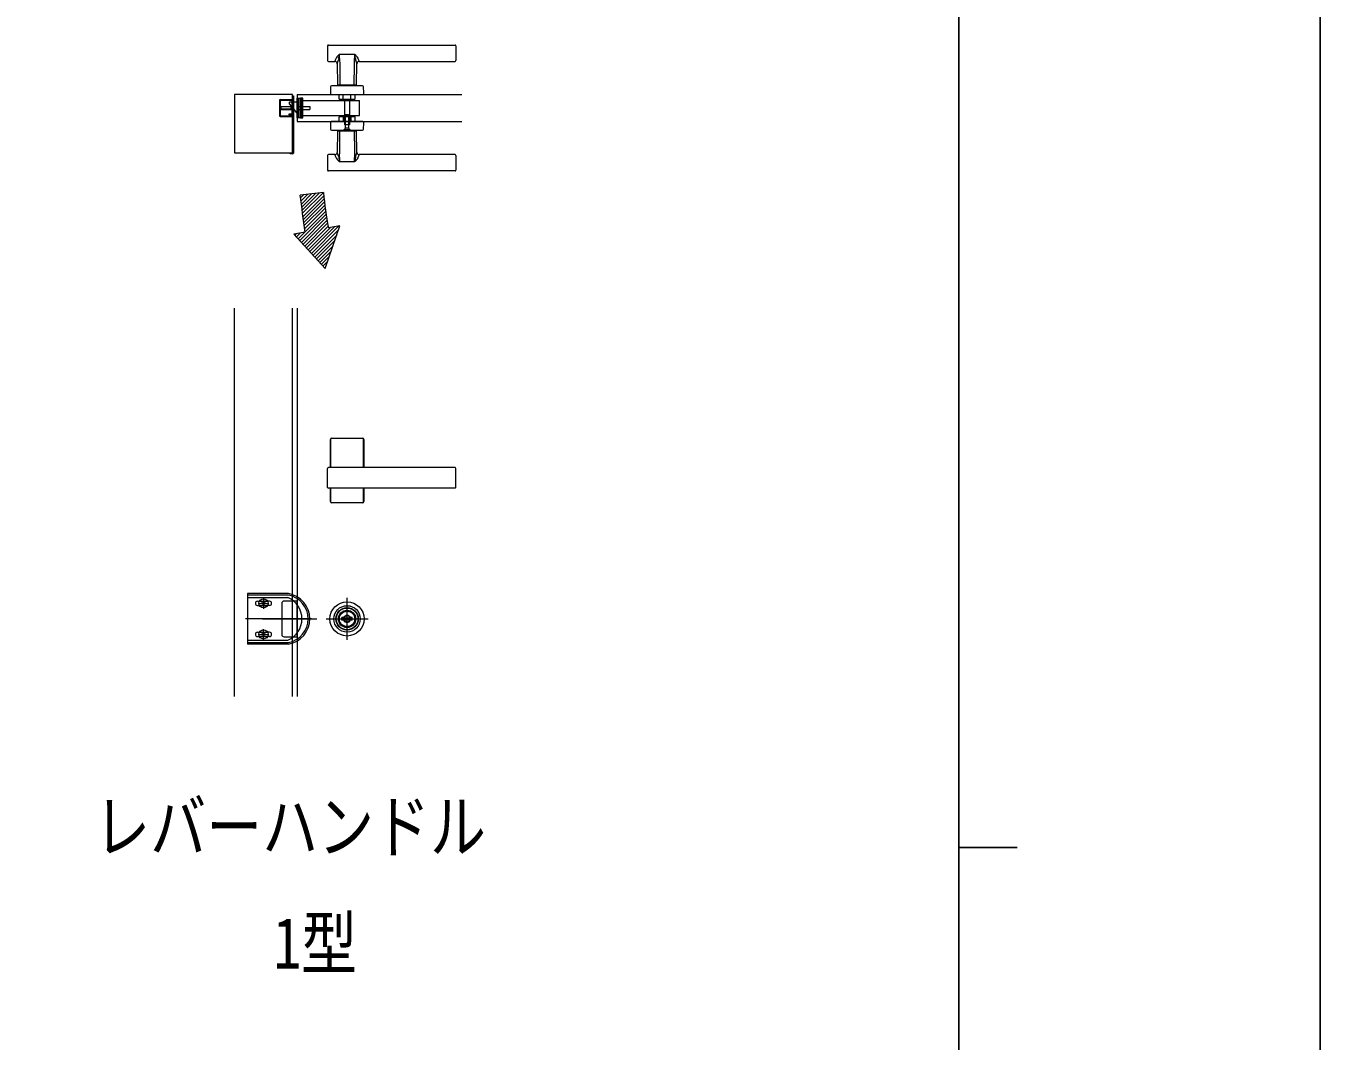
# Model space of a CAD drawing. Units: millimetres, scale not verified. Extents: x -6308 to 6308, y -4455 to 4455.
# Drawn here: x 4642 to 6308, y -62 to 1245 of the extents above; entities that cross this region are included whole.
import ezdxf
from ezdxf.enums import TextEntityAlignment as Align

# ---------------------------------------------------------------- set-up
doc = ezdxf.new("R2010")
doc.units = ezdxf.units.MM
doc.header["$LTSCALE"] = 20
doc.layers.add('0-2_USER1', color=3, linetype='Continuous')
doc.layers.add('0-7_YKK_ZWAK', color=7, linetype='Continuous')
doc.layers.add('0-5_YKK_A1', color=4, linetype='Continuous', lineweight=18)
doc.styles.add('ＭＳ ゴシック', font='')
doc.styles.get('ＭＳ ゴシック').set_extended_font_data('MS Gothic')

msp = doc.modelspace()

# ---------------------------------------------------------------- linework, layer by layer
at = {"layer": '0-5_YKK_A1'}
for p, q in [((5030.53, 1219), (5030.53, 1209.5)), ((5031.53, 1220), (5194.53, 1220)), ((5195.53, 1219), (5195.53, 1209.5)), ((5030.53, 1209.5), (5030.53, 1200)), ((5031.53, 1199), (5039.9, 1199)), ((5042.35, 1204.3), (5041.65, 1202.97)), ((5044.75, 1202.63), (5044.53, 1200.9)), ((5045.97, 1208.41), (5065.09, 1208.41)), ((5066.31, 1202.63), (5066.53, 1200.9)), ((5068.71, 1204.29), (5069.41, 1202.97)), ((5071.15, 1199), (5194.53, 1199)), ((5195.53, 1209.5), (5195.53, 1200)), ((5042.9, 1196.05), (5043.37, 1169.29)), ((5067.69, 1169.29), (5068.16, 1196.05)), ((5034.23, 1166.04), (5034.03, 1158.5)), ((5075.33, 1167.5), (5035.73, 1167.5)), ((5043.87, 1168.8), (5067.19, 1168.8)), ((5044.18, 1168.8), (5044.18, 1168.5)), ((5044.28, 1168.5), (5044.28, 1167.5)), ((5066.78, 1167.5), (5066.78, 1168.5)), ((5077.03, 1158.5), (5076.83, 1166.04)), ((4968.53, 1149), (4985.53, 1149)), ((4968.53, 1149), (4968.53, 1129)), ((4969.53, 1150), (4984.53, 1150)), ((4969.53, 1149), (4969.53, 1129)), ((4984.53, 1150), (4984.53, 1128)), ((4985.53, 1149), (4985.53, 1129)), ((4986.53, 1154.5), (4986.53, 1081)), ((4991.53, 1156.5), (5203.03, 1156.5)), ((4991.53, 1151.5), (4995.53, 1151.5)), ((4991.53, 1126.5), (4991.53, 1151.5)), ((4993.03, 1151.5), (4993.03, 1126.5)), ((4995.53, 1126.5), (4995.53, 1151.5)), ((4996.53, 1151.5), (4995.53, 1151.5)), ((4997.53, 1151.5), (4996.53, 1151.5)), ((4996.53, 1151.5), (4996.53, 1126.5)), ((4997.53, 1126.5), (4997.53, 1151.5)), ((5034.03, 1158.5), (5034.03, 1157.5)), ((5035.03, 1156.5), (5076.03, 1156.5)), ((5045.03, 1156.5), (5045.03, 1151)), ((5045.53, 1150.5), (5065.53, 1150.5)), ((5050.53, 1151), (5050.53, 1156.5)), ((5051.28, 1150.5), (5051.28, 1148.5)), ((5052.53, 1148.5), (5052.53, 1150.5)), ((5058.53, 1150.5), (5058.53, 1148.5)), ((5059.78, 1148.5), (5059.78, 1150.5)), ((5060.53, 1151), (5060.53, 1156.5)), ((5066.03, 1151), (5066.03, 1156.5)), ((5077.03, 1157.5), (5077.03, 1158.5)), ((4970.53, 1141), (4970.53, 1137.01)), ((4970.53, 1141), (4982.53, 1141)), ((4982.53, 1140.6), (4970.53, 1140.6)), ((4982.53, 1137.4), (4970.53, 1137.4)), ((4970.53, 1137), (4982.53, 1137)), ((4981.13, 1146.15), (4981.13, 1144.82)), ((4981.24, 1144.51), (4986.53, 1137.81)), ((4986.53, 1146.65), (4981.63, 1146.65)), ((4982.53, 1141), (4984.23, 1141)), ((4984.23, 1140.6), (4982.53, 1140.6)), ((4984.23, 1137.4), (4982.53, 1137.4)), ((4982.53, 1137), (4984.23, 1137)), ((4984.23, 1141), (4986.23, 1143)), ((4984.23, 1141), (4984.23, 1137)), ((4984.23, 1137), (4986.23, 1135)), ((4985.53, 1143.61), (4984.53, 1142.61)), ((4984.53, 1142.61), (4984.53, 1135.39)), ((4984.53, 1135.39), (4985.53, 1134.39)), ((4986.23, 1143), (4986.53, 1143)), ((4986.23, 1143), (4986.23, 1135)), ((4986.23, 1135), (4986.53, 1135)), ((4991.53, 1146.65), (4986.53, 1146.65)), ((4986.53, 1143), (4986.53, 1135)), ((4986.53, 1137.81), (4991.53, 1131.48)), ((4991.83, 1143), (4991.53, 1143)), ((4991.83, 1135), (4991.53, 1135)), ((4991.83, 1143), (4993.83, 1141)), ((4991.83, 1135), (4993.83, 1137)), ((4993.83, 1141), (4998.53, 1141)), ((4993.83, 1137), (4998.53, 1137)), ((4998.53, 1148.5), (5071.53, 1148.5)), ((4998.53, 1141), (5007.53, 1141)), ((4998.53, 1137), (5007.53, 1137)), ((5007.53, 1141), (5007.53, 1137)), ((5052.53, 1129.5), (5052.53, 1148.5)), ((5058.53, 1148.5), (5058.53, 1129.5)), ((5071.53, 1129.5), (5071.53, 1148.5)), ((4968.53, 1129), (4985.53, 1129)), ((4969.53, 1128), (4984.53, 1128)), ((4985.53, 1131), (4980.53, 1131)), ((4980.53, 1131), (4980.53, 1130)), ((4980.53, 1130), (4985.53, 1130)), ((4995.53, 1126.5), (4991.53, 1126.5)), ((4995.53, 1126.5), (4996.53, 1126.5)), ((4996.53, 1126.5), (4997.53, 1126.5)), ((4997.53, 1126.5), (4998.53, 1126.5)), ((4998.53, 1129.5), (5071.53, 1129.5)), ((5034.03, 1120.5), (5034.03, 1119.5)), ((5034.03, 1119.5), (5034.23, 1111.96)), ((5076.03, 1121.5), (5035.03, 1121.5)), ((5045.03, 1127), (5045.03, 1121.5)), ((5065.53, 1127.5), (5045.53, 1127.5)), ((5050.53, 1127), (5050.53, 1121.5)), ((5051.28, 1129.5), (5051.28, 1127.5)), ((5053.53, 1130.7), (5057.53, 1130.7)), ((5053.53, 1113), (5053.53, 1130.7)), ((5058.53, 1129.5), (5058.53, 1127.5)), ((5058.53, 1127.5), (5058.53, 1117.5)), ((5059.78, 1127.5), (5059.78, 1129.5)), ((5060.53, 1127), (5060.53, 1121.5)), ((5066.03, 1121.5), (5066.03, 1127)), ((5076.83, 1111.96), (5077.03, 1119.5)), ((5077.03, 1119.5), (5077.03, 1120.5)), ((5035.73, 1110.5), (5075.33, 1110.5)), ((5043.37, 1108.71), (5042.9, 1081.95)), ((5067.19, 1109.2), (5043.87, 1109.2)), ((5044.18, 1109.5), (5044.18, 1109.2)), ((5044.28, 1110.5), (5044.28, 1109.5)), ((5051.53, 1111), (5053.53, 1113)), ((5051.53, 1110.7), (5051.53, 1111)), ((5057.53, 1113), (5059.53, 1111)), ((5066.78, 1109.5), (5066.78, 1110.5)), ((5068.16, 1081.95), (5067.69, 1108.71)), ((5030.53, 1078), (5030.53, 1068.5)), ((5030.53, 1068.5), (5030.53, 1059)), ((5039.9, 1079), (5031.53, 1079)), ((5041.65, 1075.03), (5042.35, 1073.7)), ((5044.53, 1077.1), (5044.75, 1075.37)), ((5065.09, 1069.59), (5045.97, 1069.59)), ((5066.53, 1077.1), (5066.31, 1075.37)), ((5069.41, 1075.03), (5068.71, 1073.71)), ((5194.53, 1079), (5071.15, 1079)), ((5195.53, 1078), (5195.53, 1068.5)), ((5195.53, 1068.5), (5195.53, 1059)), ((5194.53, 1058), (5031.53, 1058)), ((5025.03, 1030.18), (4995.2, 1027)), ((4999.95, 1027.51), (4995.71, 1023.27)), ((5004.97, 1028.04), (4996.24, 1019.31)), ((5010, 1028.58), (4996.77, 1015.35)), ((5015.02, 1029.11), (4997.3, 1011.39)), ((5020.05, 1029.65), (4997.82, 1007.42)), ((5025.04, 1030.15), (4998.35, 1003.46)), ((5025.48, 1026.1), (4998.87, 999.49)), ((5025.95, 1022.08), (4999.39, 995.52)), ((5026.43, 1018.07), (4999.91, 991.55)), ((5028.6, 1002.28), (4994.73, 968.41)), ((5026.94, 1014.09), (5000.43, 987.58)), ((5027.47, 1010.13), (5000.94, 983.6)), ((5028.02, 1006.19), (5001.46, 979.63)), ((5029.19, 998.38), (4996.86, 966.05)), ((5029.8, 994.5), (4998.99, 963.69)), ((5030.43, 990.64), (5001.12, 961.33)), ((5031.09, 986.81), (5003.25, 958.97)), ((5033.78, 985), (5005.38, 956.61)), ((5039.23, 985.97), (5007.51, 954.25)), ((5044.68, 986.93), (5009.64, 951.89)), ((5027.38, 932.27), (5046.24, 987.2)), ((5046.24, 987.2), (5031.47, 984.6)), ((5001.5, 979.31), (4987.16, 976.79)), ((5027.38, 932.27), (4987.16, 976.79)), ((4990.17, 977.32), (4988.33, 975.48)), ((4995.62, 978.28), (4990.46, 973.12)), ((5001.07, 979.24), (4992.59, 970.76)), ((5044.57, 982.33), (5011.77, 949.53)), ((5042.22, 975.49), (5013.91, 947.17)), ((5039.87, 968.65), (5016.04, 944.82)), ((5037.52, 961.81), (5018.17, 942.46)), ((5035.17, 954.97), (5020.3, 940.1)), ((5032.82, 948.13), (5022.43, 937.74)), ((5030.48, 941.29), (5024.56, 935.38)), ((5028.13, 934.45), (5026.69, 933.02)), ((4910.53, 381.5), (4910.53, 881.5)), ((4985.53, 381.5), (4985.53, 881.5)), ((4991.53, 881.5), (4991.53, 381.5)), ((5034.03, 676.25), (5034.03, 712.5)), ((5034.27, 712.27), (5034.27, 676.25)), ((5035.53, 714), (5075.53, 714)), ((5075.29, 713.77), (5035.77, 713.77)), ((5076.79, 676.25), (5076.79, 712.27)), ((5077.03, 712.5), (5077.03, 676.25)), ((5030.53, 650.75), (5030.53, 675.25)), ((5194.53, 676.25), (5031.53, 676.25)), ((5195.53, 650.75), (5195.53, 675.25)), ((5194.53, 649.75), (5031.53, 649.75)), ((5034.03, 632.5), (5034.03, 649.75)), ((5034.27, 649.75), (5034.27, 632.73)), ((5076.79, 632.73), (5076.79, 649.75)), ((5077.03, 649.75), (5077.03, 632.5)), ((5075.53, 631), (5035.53, 631)), ((5035.77, 631.23), (5075.29, 631.23)), ((4927.53, 514.03), (4927.53, 449.03)), ((4980.25, 514.03), (4927.53, 514.03)), ((4980.07, 512.03), (4927.53, 512.03)), ((4927.53, 509.03), (4979.52, 509.03)), ((4941.13, 501.53), (4954.93, 501.53)), ((4948.03, 508.43), (4948.03, 494.63)), ((4948.52, 500.06), (4948.52, 499.08)), ((4955.78, 504.28), (4953.25, 504.28)), ((4971.53, 501.53), (4971.53, 461.53)), ((5055.53, 454.5), (5055.53, 508.5)), ((4955.78, 498.78), (4953.25, 498.78)), ((5048.83, 479.85), (5048.83, 483.15)), ((5051.34, 483.15), (5048.83, 483.15)), ((5052.62, 482.9), (5053.68, 482.91)), ((5053.68, 482.91), (5053.78, 482.53)), ((5057.37, 482.91), (5057.22, 482.33)), ((5058.44, 482.9), (5057.37, 482.91)), ((5062.23, 483.15), (5059.72, 483.15)), ((5062.23, 479.85), (5062.23, 483.15)), ((5009.93, 481.53), (4925.03, 481.53)), ((4946.53, 481.53), (5016.53, 481.53)), ((4948.03, 454.63), (4948.03, 468.43)), ((5028.53, 481.5), (5082.53, 481.5)), ((5051.34, 479.85), (5048.83, 479.85)), ((5051.37, 480.56), (5051.37, 482.44)), ((5051.67, 482.74), (5052.32, 482.74)), ((5051.67, 480.26), (5052.32, 480.26)), ((5052.43, 482.78), (5052.62, 482.9)), ((5052.43, 480.22), (5052.62, 480.1)), ((5052.62, 480.1), (5053.68, 480.09)), ((5053.68, 480.09), (5053.84, 480.67)), ((5053.93, 482.53), (5053.78, 482.53)), ((5054.03, 480.82), (5054.22, 480.82)), ((5054.49, 481.63), (5054.21, 482.35)), ((5054.49, 480.46), (5054.41, 480.69)), ((5054.49, 480.46), (5055.64, 480.46)), ((5054.63, 481.54), (5054.86, 481.54)), ((5055.01, 481.66), (5055.12, 482.29)), ((5056.57, 482.53), (5055.42, 482.53)), ((5056.05, 481.34), (5055.94, 480.71)), ((5056.43, 481.46), (5056.2, 481.46)), ((5056.57, 482.53), (5056.65, 482.31)), ((5056.57, 481.37), (5056.85, 480.65)), ((5057.03, 482.18), (5056.84, 482.18)), ((5057.13, 480.46), (5057.28, 480.46)), ((5057.37, 480.09), (5057.28, 480.46)), ((5058.63, 482.78), (5058.44, 482.9)), ((5059.39, 482.74), (5058.74, 482.74)), ((5059.39, 480.26), (5058.74, 480.26)), ((5059.69, 480.56), (5059.69, 482.44)), ((5062.23, 479.85), (5059.72, 479.85)), ((4927.53, 454.03), (4979.52, 454.03)), ((4927.53, 451.03), (4980.07, 451.03)), ((4940.28, 464.28), (4942.81, 464.28)), ((4940.28, 458.78), (4942.81, 458.78)), ((4941.13, 461.53), (4954.93, 461.53)), ((4942.81, 464.28), (4953.25, 464.28)), ((4942.81, 458.78), (4953.25, 458.78)), ((4948.52, 463), (4948.52, 463.98)), ((4955.78, 464.28), (4953.25, 464.28)), ((4955.78, 458.78), (4953.25, 458.78)), ((4974.53, 458.53), (4991.53, 458.53)), ((4980.25, 449.03), (4927.53, 449.03))]:
    msp.add_line(p, q, dxfattribs=at)
for points in [[(5042.35, 1204.3), (5042.66, 1204.74), (5043, 1205.18), (5043.34, 1205.6), (5043.7, 1206.02), (5044.07, 1206.43), (5044.44, 1206.83), (5044.82, 1207.23), (5045.2, 1207.63), (5045.58, 1208.03), (5045.97, 1208.41)], [(5044.75, 1202.63), (5044.84, 1203.21), (5044.95, 1203.79), (5045.06, 1204.38), (5045.18, 1204.95), (5045.3, 1205.53), (5045.43, 1206.11), (5045.56, 1206.69), (5045.69, 1207.26), (5045.82, 1207.84), (5045.97, 1208.41)], [(5045.94, 1202.64), (5045.93, 1203.79), (5045.93, 1204.95), (5045.93, 1206.1), (5045.94, 1207.26), (5045.97, 1208.41)], [(5045.94, 1202.64), (5046.05, 1194.18), (5046.16, 1185.72), (5046.27, 1177.26), (5046.38, 1168.8)], [(5064.68, 1168.8), (5064.79, 1177.26), (5064.9, 1185.72), (5065.01, 1194.18), (5065.12, 1202.64)], [(5068.71, 1204.29), (5068.4, 1204.74), (5068.06, 1205.18), (5067.72, 1205.6), (5067.36, 1206.02), (5066.99, 1206.43), (5066.62, 1206.83), (5066.24, 1207.23), (5065.86, 1207.63), (5065.48, 1208.03), (5065.09, 1208.41)], [(5066.31, 1202.63), (5066.21, 1203.21), (5066.11, 1203.79), (5066, 1204.38), (5065.88, 1204.95), (5065.76, 1205.53), (5065.63, 1206.11), (5065.5, 1206.69), (5065.37, 1207.26), (5065.24, 1207.84), (5065.09, 1208.41), (5065.11, 1207.26), (5065.13, 1206.1), (5065.13, 1204.95), (5065.13, 1203.79), (5065.12, 1202.64)], [(5044.18, 1168.5), (5066.88, 1168.5), (5066.88, 1168.8)], [(4985.53, 1080), (4982.53, 1080), (4982.53, 1081), (4985.53, 1081), (4985.53, 1154.5), (4986.53, 1154.5)], [(4991.53, 1156.5), (4991.53, 1121.5), (5203.03, 1121.5)], [(4998.53, 1126.5), (4998.53, 1151.5), (4997.53, 1151.5)], [(4984.53, 1136.5), (4983.53, 1136.5), (4983.53, 1141.5), (4984.53, 1141.5)], [(5058.53, 1117.5), (5052.53, 1117.5), (5052.53, 1127.5), (5052.53, 1129.5)], [(5057.53, 1130.7), (5057.53, 1113), (5053.53, 1113)], [(5066.88, 1109.2), (5066.88, 1109.5), (5044.18, 1109.5)], [(5045.94, 1075.36), (5046.05, 1083.82), (5046.16, 1092.28), (5046.27, 1100.74), (5046.38, 1109.2)], [(5059.53, 1111), (5059.53, 1110.7), (5051.53, 1110.7)], [(5064.68, 1109.2), (5064.79, 1100.74), (5064.9, 1092.28), (5065.01, 1083.82), (5065.12, 1075.36)], [(5042.35, 1073.7), (5042.66, 1073.26), (5043, 1072.82), (5043.34, 1072.4), (5043.7, 1071.98), (5044.07, 1071.57), (5044.44, 1071.17), (5044.82, 1070.77), (5045.2, 1070.37), (5045.58, 1069.97), (5045.97, 1069.59)], [(5044.75, 1075.37), (5044.84, 1074.79), (5044.95, 1074.21), (5045.06, 1073.62), (5045.18, 1073.05), (5045.3, 1072.47), (5045.43, 1071.89), (5045.56, 1071.31), (5045.69, 1070.74), (5045.82, 1070.16), (5045.97, 1069.59)], [(5045.94, 1075.36), (5045.93, 1074.21), (5045.93, 1073.05), (5045.93, 1071.9), (5045.94, 1070.74), (5045.97, 1069.59)], [(5066.31, 1075.37), (5066.21, 1074.79), (5066.11, 1074.21), (5066, 1073.62), (5065.88, 1073.05), (5065.76, 1072.47), (5065.63, 1071.89), (5065.5, 1071.31), (5065.37, 1070.74), (5065.24, 1070.16), (5065.09, 1069.59)], [(5065.09, 1069.59), (5065.11, 1070.74), (5065.13, 1071.9), (5065.13, 1073.05), (5065.13, 1074.21), (5065.12, 1075.36)], [(5068.71, 1073.71), (5068.4, 1073.26), (5068.06, 1072.82), (5067.72, 1072.4), (5067.36, 1071.98), (5066.99, 1071.57), (5066.62, 1071.17), (5066.24, 1070.77), (5065.86, 1070.37), (5065.48, 1069.97), (5065.09, 1069.59)], [(4940.28, 504.28), (4942.81, 504.28), (4953.25, 504.28)], [(4946.56, 501.04), (4945.58, 501.04), (4945.58, 502.02), (4946.56, 502.02)], [(4947.54, 503), (4947.54, 503.98), (4948.52, 503.98), (4948.52, 503)], [(4948.52, 499.08), (4947.54, 499.08), (4947.54, 500.06)], [(4949.5, 502.02), (4950.48, 502.02), (4950.48, 501.04), (4949.5, 501.04)], [(4991.53, 458.53), (4991.53, 504.53), (4974.53, 504.53)], [(4940.28, 498.78), (4942.81, 498.78), (4953.25, 498.78)], [(5058.63, 480.22), (5058.44, 480.1), (5057.37, 480.09)], [(4946.56, 462.02), (4945.58, 462.02), (4945.58, 461.04), (4946.56, 461.04)], [(4948.52, 463.98), (4947.54, 463.98), (4947.54, 463)], [(4947.54, 460.06), (4947.54, 459.08), (4948.52, 459.08), (4948.52, 460.06)], [(4949.5, 461.04), (4950.48, 461.04), (4950.48, 462.02), (4949.5, 462.02)]]:
    msp.add_lwpolyline(points, dxfattribs=at)
msp.add_lwpolyline([(4910.53, 1081.5), (4985.53, 1081.5), (4985.53, 1156.5), (4910.53, 1156.5)], close=True, dxfattribs=at)
for centre, radius in [((4948.03, 501.53), 5.9), ((5055.53, 481.5), 22), ((5055.53, 481.5), 17), ((5055.53, 481.5), 14.4), ((5055.53, 481.5), 14), ((5055.53, 481.5), 11.1), ((5055.53, 481.5), 10.9), ((5055.53, 481.5), 9.9), ((5055.53, 481.5), 4.3), ((4948.03, 461.53), 5.9)]:
    msp.add_circle(centre, radius, dxfattribs=at)
for centre, radius, start, end in [((5031.53, 1219), 1, 90, 180), ((5194.53, 1219), 1, 0, 90), ((5031.53, 1200), 1, 180, 270), ((5012.44, 1213.45), 31.03, 332.25725, 340.2777), ((5039.9, 1196), 3, 1, 90), ((5007.32, 1210.65), 38.46, 337.6948, 345.31635), ((5103.75, 1210.65), 38.47, 194.68459, 202.30395), ((5071.15, 1196), 3, 90, 179), ((5098.62, 1213.45), 31.04, 199.72296, 207.74198), ((5194.53, 1200), 1, 270, 0), ((5035.73, 1166), 1.5, 90, 178.5), ((5043.87, 1169.3), 0.5, 181, 270), ((5067.19, 1169.3), 0.5, 270, 359), ((5075.33, 1166), 1.5, 1.5, 90), ((4969.53, 1149), 1, 90, 180), ((5035.03, 1157.5), 1, 180, 270), ((5045.53, 1151), 0.5, 180, 270), ((5051.03, 1151), 0.5, 180, 270), ((5060.03, 1151), 0.5, 270, 0), ((5065.53, 1151), 0.5, 270, 0), ((5076.03, 1157.5), 1, 270, 0), ((4981.63, 1146.15), 0.5, 90, 180), ((4981.63, 1144.82), 0.5, 180, 218.29016), ((4969.53, 1129), 1, 180, 270), ((5035.03, 1120.5), 1, 90, 180), ((5045.53, 1127), 0.5, 90, 180), ((5051.03, 1127), 0.5, 90, 180), ((5060.03, 1127), 0.5, 0, 90), ((5065.53, 1127), 0.5, 0, 90), ((5076.03, 1120.5), 1, 0, 90), ((5035.73, 1112), 1.5, 181.5, 270), ((5043.87, 1108.7), 0.5, 90, 179), ((5067.19, 1108.7), 0.5, 1, 90), ((5075.33, 1112), 1.5, 270, 358.5), ((4985.53, 1081), 1, 270, 0), ((5031.53, 1078), 1, 90, 180), ((5039.9, 1082), 3, 270, 359), ((5012.44, 1064.55), 31.03, 19.7223, 27.74275), ((5007.32, 1067.35), 38.46, 14.68365, 22.3052), ((5103.75, 1067.35), 38.47, 157.69605, 165.31541), ((5071.15, 1082), 3, 181, 270), ((5098.62, 1064.55), 31.04, 152.25802, 160.27704), ((5194.53, 1078), 1, 0, 90), ((5031.53, 1059), 1, 180, 270), ((5194.53, 1059), 1, 270, 0), ((-2999.59, -52.58), 8067.36, 7.34884, 7.69047), ((5694.53, 1101.5), 673.28, 186.08068, 189.99886), ((5035.53, 712.5), 1.5, 90, 180), ((5035.77, 712.27), 1.5, 90, 180), ((5075.29, 712.27), 1.5, 0, 90), ((5075.53, 712.5), 1.5, 0, 90), ((5031.53, 675.25), 1, 90, 180), ((5194.53, 675.25), 1, 0, 90), ((5031.53, 650.75), 1, 180, 270), ((5194.53, 650.75), 1, 270, 0), ((5035.53, 632.5), 1.5, 180, 270), ((5035.77, 632.73), 1.5, 180, 270), ((5075.29, 632.73), 1.5, 270, 0), ((5075.53, 632.5), 1.5, 270, 0), ((4940.28, 501.53), 2.75, 90, 180), ((4940.28, 501.53), 2.75, 180, 270), ((4946.56, 503), 0.98, 270, 0), ((4946.56, 500.06), 0.98, 0, 90), ((4949.5, 503), 0.98, 180, 270), ((4949.5, 500.06), 0.98, 90, 180), ((4955.78, 501.53), 2.75, 0, 90), ((4955.78, 501.53), 2.75, 270, 0), ((4974.53, 501.53), 3, 90, 180), ((4967.53, 481.53), 30, 293.55646, 66.44354), ((4974.53, 481.53), 31, 280.30451, 79.69549), ((4974.53, 481.53), 33, 279.98655, 80.01345), ((5055.53, 481.5), 5.65, 163.01998, 196.97968), ((5055.53, 481.5), 4.5, 21.51019, 158.48981), ((5055.53, 481.5), 5.65, 343.02032, 16.98002), ((5055.53, 481.5), 4.5, 201.51019, 338.48981), ((5051.67, 482.44), 0.3, 90, 180), ((5051.67, 480.56), 0.3, 180, 270), ((5052.32, 482.94), 0.2, 270, 305), ((5052.32, 480.06), 0.2, 55, 90), ((5054.03, 480.62), 0.2, 90, 165), ((5053.93, 482.23), 0.3, 22, 90), ((5054.22, 480.62), 0.2, 20, 90), ((5054.63, 481.69), 0.15, 202, 270), ((5054.86, 481.69), 0.15, 270, 350), ((5055.42, 482.23), 0.3, 90, 170), ((5055.64, 480.76), 0.3, 270, 350), ((5056.2, 481.31), 0.15, 90, 170), ((5056.43, 481.31), 0.15, 22, 90), ((5056.84, 482.38), 0.2, 200, 270), ((5057.13, 480.76), 0.3, 202, 270), ((5057.03, 482.38), 0.2, 270, 345), ((5058.74, 482.94), 0.2, 235, 270), ((5058.74, 480.06), 0.2, 90, 125), ((5059.39, 482.44), 0.3, 0, 90), ((5059.39, 480.56), 0.3, 270, 0), ((4940.28, 461.53), 2.75, 90, 180), ((4940.28, 461.53), 2.75, 180, 270), ((4946.56, 463), 0.98, 270, 0), ((4946.56, 460.06), 0.98, 0, 90), ((4949.5, 463), 0.98, 180, 270), ((4949.5, 460.06), 0.98, 90, 180), ((4955.78, 461.53), 2.75, 0, 90), ((4955.78, 461.53), 2.75, 270, 0), ((4974.53, 461.53), 3, 180, 270)]:
    msp.add_arc(centre, radius, start, end, dxfattribs=at)
at = {"layer": '0-7_YKK_ZWAK'}
for p, q in [((5842.53, 4162.5), (5842.53, -3787.5)), ((5842.53, 187.5), (5917.53, 187.5))]:
    msp.add_line(p, q, dxfattribs=at)
msp.add_lwpolyline([(-6307.5, -4455), (6307.5, -4455), (6307.5, 4455), (-6307.5, 4455)], close=True, dxfattribs=at)

# ---------------------------------------------------------------- texts
at = {"layer": '0-2_USER1', "style": 'ＭＳ ゴシック', "width": 0.8}
for s, p in [('レバーハンドル', (4730.23, 161.5)), ('1型', (4960.63, 11.5))]:
    msp.add_text(s, height=65.98, dxfattribs=at).set_placement(p, align=Align.BOTTOM_LEFT)

doc.saveas('drawing.dxf')
